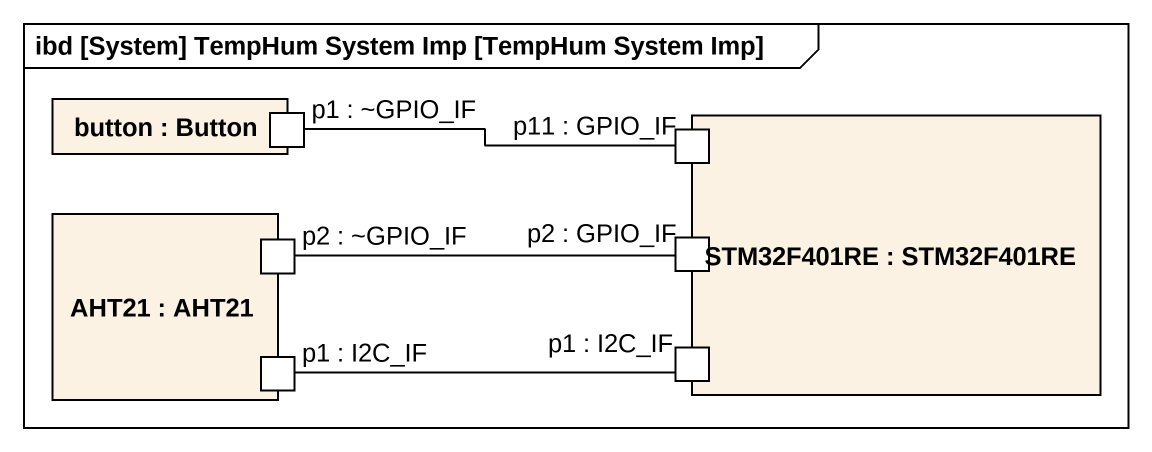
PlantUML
@startuml
mainframe ibd [System] TempHum System Imp [TempHum System Imp]
rectangle "button : Button" as button {
  port "p1 : ~GPIO_IF" as p1_GPIO_IF
}
rectangle "STM32F401RE : STM32F401RE" as STM32F401RE {
  port "p11 : GPIO_IF" as p11_GPIO_IF
  port "p2 : GPIO_IF" as p2_GPIO_IF_2
  port "p1 : I2C_IF" as p1_I2C_IF_2
}
rectangle "AHT21 : AHT21" as AHT21 {
  port "p2 : ~GPIO_IF" as p2_GPIO_IF
  port "p1 : I2C_IF" as p1_I2C_IF
}
p1_GPIO_IF -right- p11_GPIO_IF
p2_GPIO_IF -right- p2_GPIO_IF_2
p1_I2C_IF -right- p1_I2C_IF_2
@enduml
